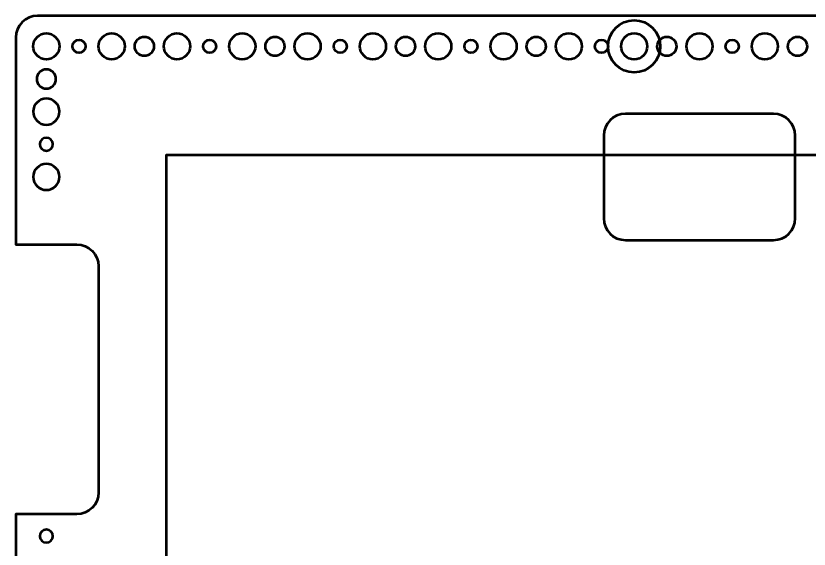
# Model space of a CAD drawing. Header units: centimetres. Extents: x -16.4 to 16.4, y -25.4 to 23.9.
# Drawn here: x -16.45 to 1.77, y -13.8 to -1.55 of the extents above; entities that cross this region are included whole.
import ezdxf

# ---------------------------------------------------------------- set-up
doc = ezdxf.new("R2010")
doc.units = ezdxf.units.CM
doc.header["$MEASUREMENT"] = 0
doc.layers.add('Layer 1', color=7, linetype='Continuous')

msp = doc.modelspace()

# ---------------------------------------------------------------- linework, layer by layer
at = {"layer": 'Layer 1', "lineweight": 53}
msp.add_lwpolyline([(-13, -22.25), (13, -22.25), (13, -4.75), (-13, -4.75), (-13, -22.25)], close=True, dxfattribs=at)
at = {"layer": 'Layer 1', "color": 4, "lineweight": 53}
msp.add_ellipse((-2.24999, -2.25001), major_axis=(0, 0.60001), ratio=1, dxfattribs=at)
at = {"layer": 'Layer 1', "lineweight": 53}
for centre, major_axis in [((-15.74999, -2.25001), (0, 0.30001)), ((-14.24999, -2.25001), (0, 0.30001)), ((-12.74999, -2.25001), (0, 0.30001)), ((-11.24999, -2.25001), (0, 0.30001)), ((-9.74999, -2.25001), (0, 0.30001)), ((-8.24999, -2.25001), (0, 0.30001)), ((-6.74999, -2.25001), (0, 0.30001)), ((-5.24999, -2.25001), (0, 0.30001)), ((-3.74999, -2.25001), (0, 0.30001)), ((-2.24999, -2.25001), (0, 0.30001)), ((-0.74999, -2.25001), (0, 0.30001)), ((0.75001, -2.25001), (0, 0.30001)), ((-15, -2.25), (0, 0.15)), ((-13.5, -2.25), (0, 0.22)), ((-12, -2.25), (0, 0.15)), ((-10.5, -2.25), (0, 0.22)), ((-9, -2.25), (0, 0.15)), ((-7.5, -2.25), (0, 0.22)), ((-6, -2.25), (0, 0.15)), ((-4.5, -2.25), (0, 0.22)), ((-3, -2.25), (0, 0.15)), ((-1.5, -2.25), (0, 0.22)), ((0, -2.25), (0, 0.15)), ((1.5, -2.25), (0, 0.22))]:
    msp.add_ellipse(centre, major_axis=major_axis, ratio=1, dxfattribs=at)
for points, knots in [([(-16.45, -24.95), (-16.45, -24.95), (-16.45, -13), (-16.45, -13), (-16.45, -13), (-16.45, -13), (-15.05, -13), (-15.05, -13), (-15.05, -13), (-14.77386, -13), (-14.55, -12.77614), (-14.55, -12.5), (-14.55, -12.5), (-14.55, -12.5), (-14.55, -7.3), (-14.55, -7.3), (-14.55, -7.3), (-14.55, -7.02386), (-14.77386, -6.8), (-15.05, -6.8), (-15.05, -6.8), (-15.05, -6.8), (-16.45, -6.8), (-16.45, -6.8), (-16.45, -6.8), (-16.45, -6.8), (-16.45, -2.05), (-16.45, -2.05), (-16.45, -2.05), (-16.45, -1.77386), (-16.22614, -1.55), (-15.95, -1.55), (-15.95, -1.55), (-15.95, -1.55), (15.95, -1.55), (15.95, -1.55), (15.95, -1.55), (16.22614, -1.55), (16.45, -1.77386), (16.45, -2.05), (16.45, -2.05), (16.45, -2.05), (16.45, -3.8), (16.45, -3.8), (16.45, -3.8), (16.45, -3.8), (15.05, -3.8), (15.05, -3.8), (15.05, -3.8), (14.77386, -3.8), (14.55, -4.02386), (14.55, -4.3), (14.55, -4.3), (14.55, -4.3), (14.55, -10.7), (14.55, -10.7), (14.55, -10.7), (14.55, -10.97614), (14.77386, -11.2), (15.05, -11.2), (15.05, -11.2), (15.05, -11.2), (16.45, -11.2), (16.45, -11.2), (16.45, -11.2), (16.45, -11.2), (16.45, -24.95), (16.45, -24.95), (16.45, -24.95), (16.45, -25.22614), (16.22614, -25.45), (15.95, -25.45), (15.95, -25.45), (15.95, -25.45), (-15.95, -25.45), (-15.95, -25.45), (-15.95, -25.45), (-16.22614, -25.45), (-16.45, -25.22614), (-16.45, -24.95)], [0, 0, 0, 0, 0.04761905, 0.04761905, 0.04761905, 0.04761905, 0.0952381, 0.0952381, 0.0952381, 0.0952381, 0.14285714, 0.14285714, 0.14285714, 0.14285714, 0.19047619, 0.19047619, 0.19047619, 0.19047619, 0.23809524, 0.23809524, 0.23809524, 0.23809524, 0.28571429, 0.28571429, 0.28571429, 0.28571429, 0.33333333, 0.33333333, 0.33333333, 0.33333333, 0.38095238, 0.38095238, 0.38095238, 0.38095238, 0.42857143, 0.42857143, 0.42857143, 0.42857143, 0.47619048, 0.47619048, 0.47619048, 0.47619048, 0.52380952, 0.52380952, 0.52380952, 0.52380952, 0.57142857, 0.57142857, 0.57142857, 0.57142857, 0.61904762, 0.61904762, 0.61904762, 0.61904762, 0.66666667, 0.66666667, 0.66666667, 0.66666667, 0.71428571, 0.71428571, 0.71428571, 0.71428571, 0.76190476, 0.76190476, 0.76190476, 0.76190476, 0.80952381, 0.80952381, 0.80952381, 0.80952381, 0.85714286, 0.85714286, 0.85714286, 0.85714286, 0.9047619, 0.9047619, 0.9047619, 0.9047619, 1, 1, 1, 1]), ([(-15.97, -3), (-15.97, -2.8785), (-15.8715, -2.78), (-15.75, -2.78), (-15.75, -2.78), (-15.6285, -2.78), (-15.53, -2.8785), (-15.53, -3), (-15.53, -3), (-15.53, -3.1215), (-15.6285, -3.22), (-15.75, -3.22), (-15.75, -3.22), (-15.8715, -3.22), (-15.97, -3.1215), (-15.97, -3)], [0, 0, 0, 0, 0.2, 0.2, 0.2, 0.2, 0.4, 0.4, 0.4, 0.4, 0.6, 0.6, 0.6, 0.6, 1, 1, 1, 1]), ([(-16.05, -3.75), (-16.05, -3.58431), (-15.91569, -3.45), (-15.75, -3.45), (-15.75, -3.45), (-15.58431, -3.45), (-15.45, -3.58431), (-15.45, -3.75), (-15.45, -3.75), (-15.45, -3.91569), (-15.58431, -4.05), (-15.75, -4.05), (-15.75, -4.05), (-15.91569, -4.05), (-16.05, -3.91569), (-16.05, -3.75)], [0, 0, 0, 0, 0.2, 0.2, 0.2, 0.2, 0.4, 0.4, 0.4, 0.4, 0.6, 0.6, 0.6, 0.6, 1, 1, 1, 1]), ([(-2.95, -6.2), (-2.95, -6.2), (-2.95, -4.3), (-2.95, -4.3), (-2.95, -4.3), (-2.95, -4.02386), (-2.72614, -3.8), (-2.45, -3.8), (-2.45, -3.8), (-2.45, -3.8), (0.95, -3.8), (0.95, -3.8), (0.95, -3.8), (1.22614, -3.8), (1.45, -4.02386), (1.45, -4.3), (1.45, -4.3), (1.45, -4.3), (1.45, -6.2), (1.45, -6.2), (1.45, -6.2), (1.45, -6.47614), (1.22614, -6.7), (0.95, -6.7), (0.95, -6.7), (0.95, -6.7), (-2.45, -6.7), (-2.45, -6.7), (-2.45, -6.7), (-2.72614, -6.7), (-2.95, -6.47614), (-2.95, -6.2)], [0, 0, 0, 0, 0.11111111, 0.11111111, 0.11111111, 0.11111111, 0.22222222, 0.22222222, 0.22222222, 0.22222222, 0.33333333, 0.33333333, 0.33333333, 0.33333333, 0.44444444, 0.44444444, 0.44444444, 0.44444444, 0.55555556, 0.55555556, 0.55555556, 0.55555556, 0.66666667, 0.66666667, 0.66666667, 0.66666667, 0.77777778, 0.77777778, 0.77777778, 0.77777778, 1, 1, 1, 1]), ([(-15.9, -4.5), (-15.9, -4.41716), (-15.83284, -4.35), (-15.75, -4.35), (-15.75, -4.35), (-15.66716, -4.35), (-15.6, -4.41716), (-15.6, -4.5), (-15.6, -4.5), (-15.6, -4.58284), (-15.66716, -4.65), (-15.75, -4.65), (-15.75, -4.65), (-15.83284, -4.65), (-15.9, -4.58284), (-15.9, -4.5)], [0, 0, 0, 0, 0.2, 0.2, 0.2, 0.2, 0.4, 0.4, 0.4, 0.4, 0.6, 0.6, 0.6, 0.6, 1, 1, 1, 1]), ([(-16.05, -5.25), (-16.05, -5.08431), (-15.91569, -4.95), (-15.75, -4.95), (-15.75, -4.95), (-15.58431, -4.95), (-15.45, -5.08431), (-15.45, -5.25), (-15.45, -5.25), (-15.45, -5.41569), (-15.58431, -5.55), (-15.75, -5.55), (-15.75, -5.55), (-15.91569, -5.55), (-16.05, -5.41569), (-16.05, -5.25)], [0, 0, 0, 0, 0.2, 0.2, 0.2, 0.2, 0.4, 0.4, 0.4, 0.4, 0.6, 0.6, 0.6, 0.6, 1, 1, 1, 1]), ([(-15.9, -13.5), (-15.9, -13.41716), (-15.83284, -13.35), (-15.75, -13.35), (-15.75, -13.35), (-15.66716, -13.35), (-15.6, -13.41716), (-15.6, -13.5), (-15.6, -13.5), (-15.6, -13.58284), (-15.66716, -13.65), (-15.75, -13.65), (-15.75, -13.65), (-15.83284, -13.65), (-15.9, -13.58284), (-15.9, -13.5)], [0, 0, 0, 0, 0.2, 0.2, 0.2, 0.2, 0.4, 0.4, 0.4, 0.4, 0.6, 0.6, 0.6, 0.6, 1, 1, 1, 1])]:
    msp.add_open_spline(points, degree=3, knots=knots, dxfattribs=at)

doc.saveas('drawing.dxf')
